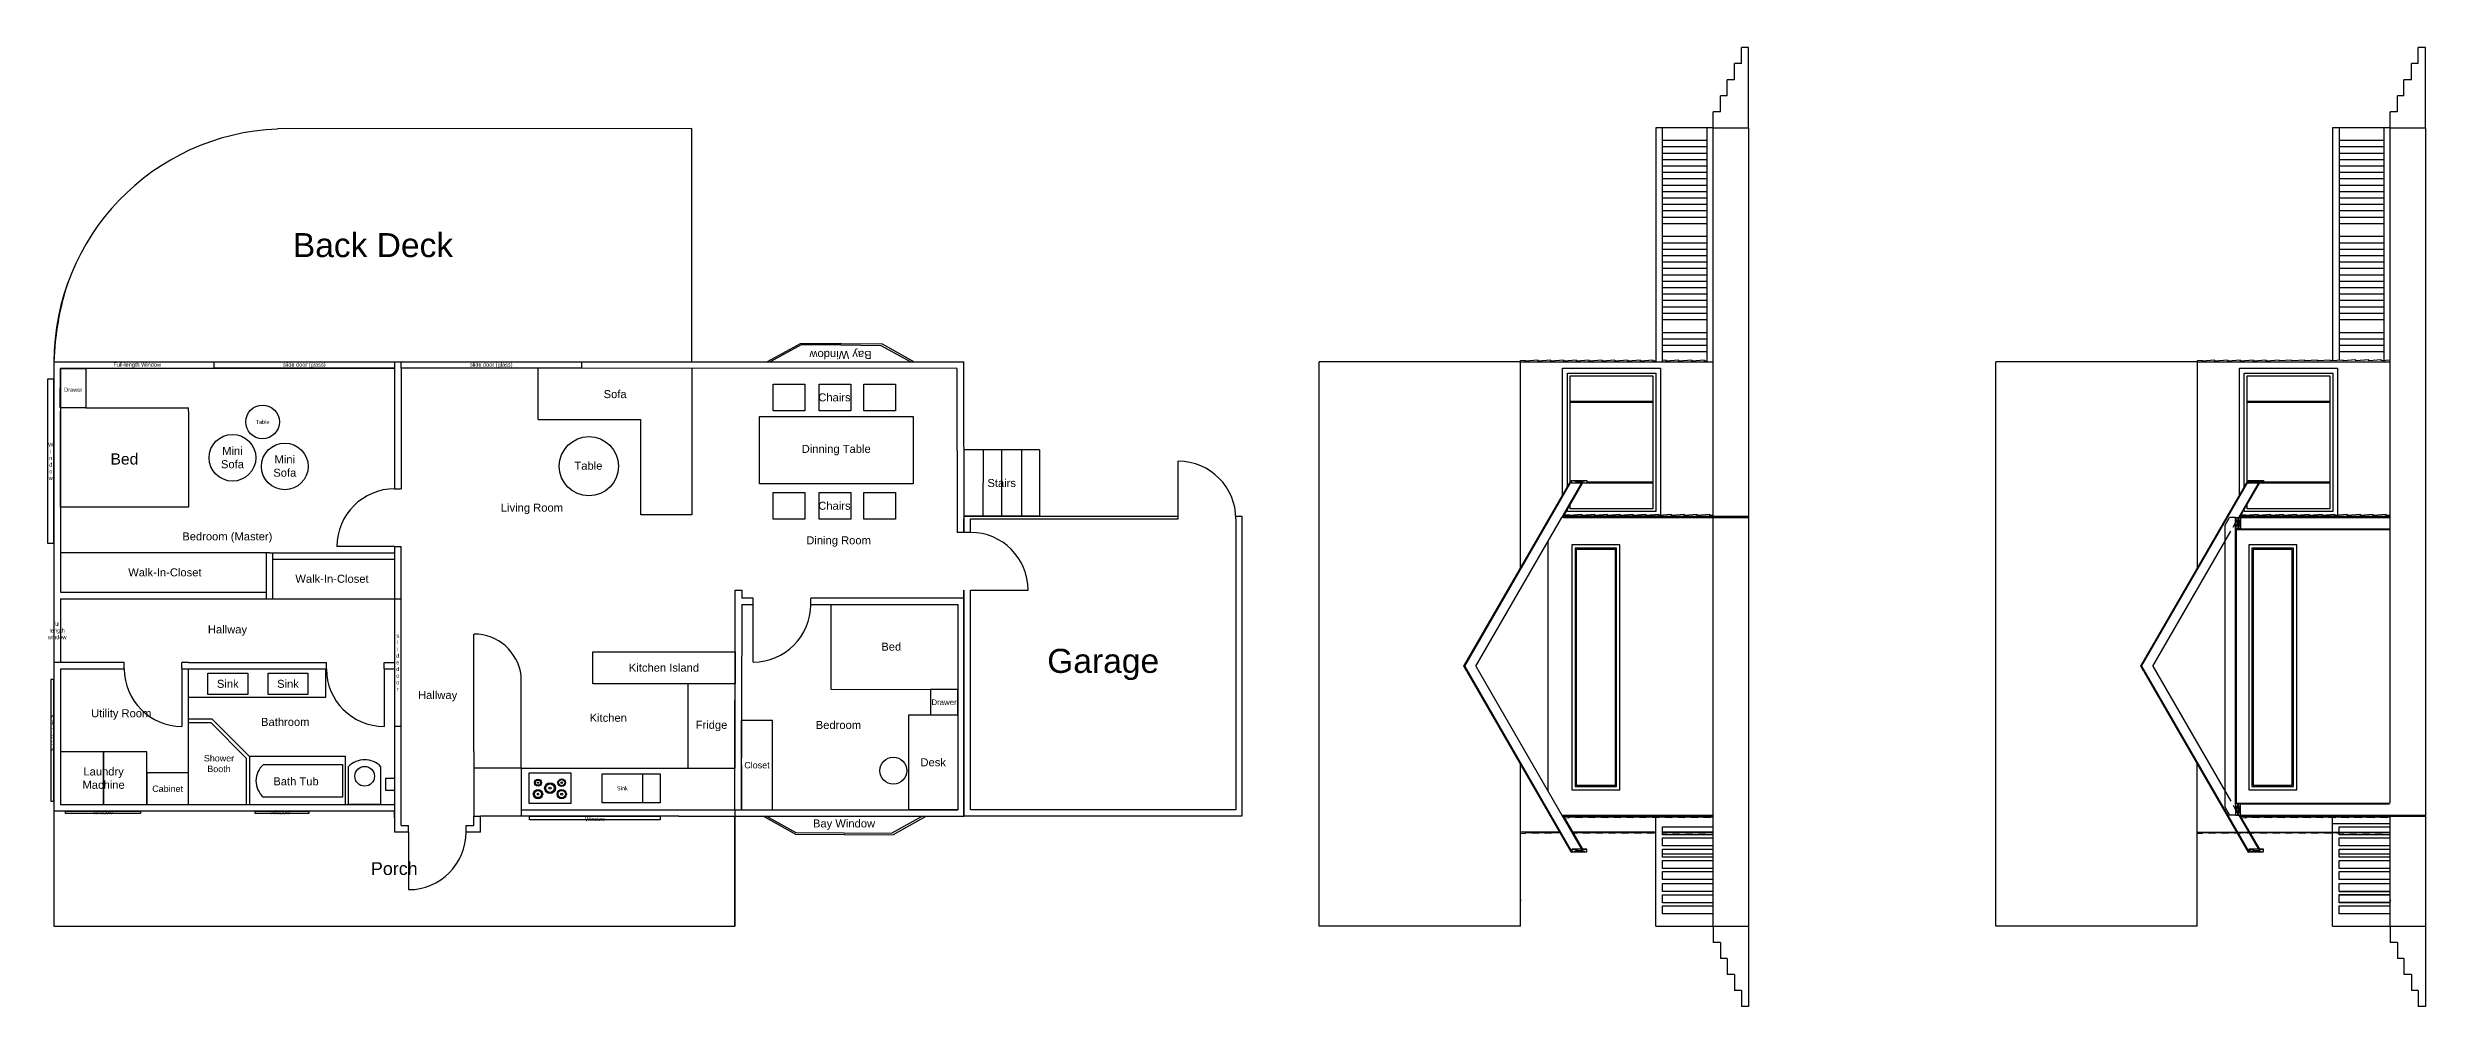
# Model space of a CAD drawing. Header units: inches. Extents: x -6828 to 2813, y -88 to 4822.
# Drawn here: x 1327 to 2813, y 1280 to 1878 of the extents above; entities that cross this region are included whole.
import ezdxf

# ---------------------------------------------------------------- set-up
doc = ezdxf.new("R2010")
doc.units = ezdxf.units.IN
doc.styles.get("Standard").update_dxf_attribs({"font": 'arial.ttf'})

msp = doc.modelspace()

# ---------------------------------------------------------------- linework, layer by layer
for p, q in [((2385.4, 1868.4), (2385.4, 1878.4)), ((2387.9, 1878.4), (2385.4, 1878.4)), ((2389.9, 1878.4), (2387.9, 1878.4)), ((2389.9, 1828.4), (2389.9, 1878.4)), ((2808.3, 1868.4), (2808.3, 1878.4)), ((2810.8, 1878.4), (2808.3, 1878.4)), ((2812.8, 1878.4), (2810.8, 1878.4)), ((2812.8, 1828.4), (2812.8, 1878.4)), ((2376.5, 1848.4), (2376.5, 1858.4)), ((2381.1, 1858.4), (2376.5, 1858.4)), ((2381.1, 1858.4), (2381.1, 1868.4)), ((2385.4, 1868.4), (2381.1, 1868.4)), ((2799.4, 1848.4), (2799.4, 1858.4)), ((2804.1, 1858.4), (2799.4, 1858.4)), ((2804.1, 1858.4), (2804.1, 1868.4)), ((2808.3, 1868.4), (2804.1, 1868.4)), ((2372.3, 1838.4), (2372.3, 1848.4)), ((2376.5, 1848.4), (2372.3, 1848.4)), ((2795.3, 1838.4), (2795.3, 1848.4)), ((2799.4, 1848.4), (2795.3, 1848.4)), ((2367.9, 1828.4), (2331.9, 1828.4)), ((2331.9, 1828.4), (2331.9, 1682.2)), ((2335.9, 1828.4), (2335.9, 1682.2)), ((2367.9, 1828.4), (2363.9, 1828.4)), ((2363.9, 1828.4), (2363.9, 1682.2)), ((2367.9, 1828.4), (2367.9, 1838.4)), ((2372.3, 1838.4), (2367.9, 1838.4)), ((2367.9, 1585.8), (2367.9, 1828.4)), ((2367.9, 1828.4), (2389.9, 1828.4)), ((2389.9, 1828.4), (2389.9, 1329.7)), ((2790.8, 1828.4), (2754.8, 1828.4)), ((2754.8, 1828.4), (2754.8, 1682.9)), ((2758.8, 1828.4), (2758.8, 1683.2)), ((2790.8, 1828.4), (2786.8, 1828.4)), ((2786.8, 1828.4), (2786.8, 1682.2)), ((2790.8, 1828.4), (2790.8, 1838.4)), ((2795.3, 1838.4), (2790.8, 1838.4)), ((2790.8, 1585.8), (2790.8, 1828.4)), ((2790.8, 1828.4), (2812.8, 1828.4)), ((2812.8, 1828.4), (2812.8, 1329.7)), ((2363.9, 1820.4), (2335.9, 1820.4)), ((2363.9, 1816.4), (2335.9, 1816.4)), ((2786.8, 1820.4), (2758.8, 1820.4)), ((2786.8, 1816.4), (2758.8, 1816.4)), ((2363.9, 1812.4), (2335.9, 1812.4)), ((2363.9, 1812.4), (2335.9, 1812.4)), ((2363.9, 1808.4), (2335.9, 1808.4)), ((2363.9, 1808.4), (2335.9, 1808.4)), ((2363.9, 1804.4), (2335.9, 1804.4)), ((2363.9, 1804.4), (2335.9, 1804.4)), ((2363.9, 1800.4), (2335.9, 1800.4)), ((2363.9, 1800.4), (2335.9, 1800.4)), ((2786.8, 1812.4), (2758.8, 1812.4)), ((2786.8, 1812.4), (2758.8, 1812.4)), ((2786.8, 1808.4), (2758.8, 1808.4)), ((2786.8, 1808.4), (2758.8, 1808.4)), ((2786.8, 1804.4), (2758.8, 1804.4)), ((2786.8, 1804.4), (2758.8, 1804.4)), ((2786.8, 1800.4), (2758.8, 1800.4)), ((2786.8, 1800.4), (2758.8, 1800.4)), ((2363.9, 1796.4), (2335.9, 1796.4)), ((2363.9, 1796.4), (2335.9, 1796.4)), ((2363.9, 1792.4), (2335.9, 1792.4)), ((2363.9, 1792.4), (2335.9, 1792.4)), ((2363.9, 1788.4), (2335.9, 1788.4)), ((2363.9, 1788.4), (2335.9, 1788.4)), ((2363.9, 1784.4), (2335.9, 1784.4)), ((2363.9, 1784.4), (2335.9, 1784.4)), ((2786.8, 1796.4), (2758.8, 1796.4)), ((2786.8, 1796.4), (2758.8, 1796.4)), ((2786.8, 1792.4), (2758.8, 1792.4)), ((2786.8, 1792.4), (2758.8, 1792.4)), ((2786.8, 1788.4), (2758.8, 1788.4)), ((2786.8, 1788.4), (2758.8, 1788.4)), ((2786.8, 1784.4), (2758.8, 1784.4)), ((2786.8, 1784.4), (2758.8, 1784.4)), ((2363.9, 1780.4), (2335.9, 1780.4)), ((2363.9, 1780.4), (2335.9, 1780.4)), ((2363.9, 1776.4), (2335.9, 1776.4)), ((2363.9, 1776.4), (2335.9, 1776.4)), ((2363.9, 1772.4), (2335.9, 1772.4)), ((2363.9, 1772.4), (2335.9, 1772.4)), ((2363.9, 1768.4), (2335.9, 1768.4)), ((2363.9, 1768.4), (2335.9, 1768.4)), ((2786.8, 1780.4), (2758.8, 1780.4)), ((2786.8, 1780.4), (2758.8, 1780.4)), ((2786.8, 1776.4), (2758.8, 1776.4)), ((2786.8, 1776.4), (2758.8, 1776.4)), ((2786.8, 1772.4), (2758.8, 1772.4)), ((2786.8, 1772.4), (2758.8, 1772.4)), ((2786.8, 1768.4), (2758.8, 1768.4)), ((2786.8, 1768.4), (2758.8, 1768.4)), ((2363.9, 1760.4), (2335.9, 1760.4)), ((2363.9, 1760.4), (2335.9, 1760.4)), ((2363.9, 1756.4), (2335.9, 1756.4)), ((2786.8, 1760.4), (2758.8, 1760.4)), ((2786.8, 1760.4), (2758.8, 1760.4)), ((2786.8, 1756.4), (2758.8, 1756.4)), ((2363.9, 1752.4), (2335.9, 1752.4)), ((2363.9, 1752.4), (2335.9, 1752.4)), ((2363.9, 1748.4), (2335.9, 1748.4)), ((2363.9, 1748.4), (2335.9, 1748.4)), ((2363.9, 1744.4), (2335.9, 1744.4)), ((2363.9, 1744.4), (2335.9, 1744.4)), ((2363.9, 1740.4), (2335.9, 1740.4)), ((2363.9, 1740.4), (2335.9, 1740.4)), ((2786.8, 1752.4), (2758.8, 1752.4)), ((2786.8, 1752.4), (2758.8, 1752.4)), ((2786.8, 1748.4), (2758.8, 1748.4)), ((2786.8, 1748.4), (2758.8, 1748.4)), ((2786.8, 1744.4), (2758.8, 1744.4)), ((2786.8, 1744.4), (2758.8, 1744.4)), ((2786.8, 1740.4), (2758.8, 1740.4)), ((2786.8, 1740.4), (2758.8, 1740.4)), ((2363.9, 1736.4), (2335.9, 1736.4)), ((2363.9, 1736.4), (2335.9, 1736.4)), ((2363.9, 1732.4), (2335.9, 1732.4)), ((2363.9, 1732.4), (2335.9, 1732.4)), ((2363.9, 1728.4), (2335.9, 1728.4)), ((2363.9, 1728.4), (2335.9, 1728.4)), ((2363.9, 1724.4), (2335.9, 1724.4)), ((2363.9, 1724.4), (2335.9, 1724.4)), ((2786.8, 1736.4), (2758.8, 1736.4)), ((2786.8, 1736.4), (2758.8, 1736.4)), ((2786.8, 1732.4), (2758.8, 1732.4)), ((2786.8, 1732.4), (2758.8, 1732.4)), ((2786.8, 1728.4), (2758.8, 1728.4)), ((2786.8, 1728.4), (2758.8, 1728.4)), ((2786.8, 1724.4), (2758.8, 1724.4)), ((2786.8, 1724.4), (2758.8, 1724.4)), ((2363.9, 1720.4), (2335.9, 1720.4)), ((2363.9, 1720.4), (2335.9, 1720.4)), ((2363.9, 1716.4), (2335.9, 1716.4)), ((2363.9, 1716.4), (2335.9, 1716.4)), ((2363.9, 1712.4), (2335.9, 1712.4)), ((2363.9, 1712.4), (2335.9, 1712.4)), ((2786.8, 1720.4), (2758.8, 1720.4)), ((2786.8, 1720.4), (2758.8, 1720.4)), ((2786.8, 1716.4), (2758.8, 1716.4)), ((2786.8, 1716.4), (2758.8, 1716.4)), ((2786.8, 1712.4), (2758.8, 1712.4)), ((2786.8, 1712.4), (2758.8, 1712.4)), ((1823, 1693.7), (1797.3, 1693.4)), ((1823, 1693.7), (1823, 1693.7)), ((1823, 1693.7), (1848.6, 1693.5)), ((2363.9, 1708.4), (2335.9, 1708.4)), ((2363.9, 1708.4), (2335.9, 1708.4)), ((2363.9, 1700.4), (2335.9, 1700.4)), ((2363.9, 1700.4), (2335.9, 1700.4)), ((2363.9, 1696.4), (2335.9, 1696.4)), ((2786.8, 1708.4), (2758.8, 1708.4)), ((2786.8, 1708.4), (2758.8, 1708.4)), ((2786.8, 1700.4), (2758.8, 1700.4)), ((2786.8, 1700.4), (2758.8, 1700.4)), ((2786.8, 1696.4), (2758.8, 1696.4)), ((1331.2, 1682.1), (1899.7, 1682.2)), ((1331.2, 1682.1), (1331.2, 1534.3)), ((1331.2, 1682.1), (1331.2, 1682.1)), ((1797.3, 1693.4), (1776.8, 1682.2)), ((1798.1, 1692.8), (1778.7, 1682.2)), ((1822.7, 1692.8), (1798.1, 1692.8)), ((1822.7, 1692.8), (1822.7, 1692.8)), ((1822.7, 1692.8), (1847.8, 1692.5)), ((1847.8, 1692.5), (1866.6, 1682.2)), ((1848.6, 1693.5), (1868.7, 1682.2)), ((1899.8, 1575.7), (1899.7, 1682.2)), ((2121.6, 1329.7), (2121.6, 1682.2)), ((2246.9, 1682.2), (2121.6, 1682.2)), ((2246.9, 1682.2), (2367.9, 1682.2)), ((2247.4, 1683), (2250.4, 1683.2)), ((2247.4, 1682.2), (2247.4, 1683)), ((2247.4, 1553.3), (2247.4, 1682.2)), ((2258.4, 1683.2), (2250.4, 1682.7)), ((2250.4, 1682.2), (2250.4, 1683.2)), ((2250.4, 1682.2), (2250.4, 1682.7)), ((2258.4, 1682.7), (2258.4, 1683.2)), ((2266.4, 1683.2), (2258.4, 1682.7)), ((2266.4, 1682.7), (2266.4, 1683.2)), ((2274.4, 1683.2), (2266.4, 1682.7)), ((2274.4, 1682.7), (2274.4, 1683.2)), ((2282.4, 1683.2), (2274.4, 1682.7)), ((2282.4, 1682.7), (2282.4, 1683.2)), ((2290.4, 1683.2), (2282.4, 1682.7)), ((2290.4, 1682.7), (2290.4, 1683.2)), ((2298.4, 1683.2), (2290.4, 1682.7)), ((2306.4, 1683.2), (2298.4, 1682.7)), ((2298.4, 1683.2), (2298.4, 1682.7)), ((2314.4, 1683.2), (2306.4, 1682.7)), ((2306.4, 1683.2), (2306.4, 1682.7)), ((2314.4, 1682.7), (2314.4, 1683.2)), ((2322.4, 1683.2), (2314.4, 1682.7)), ((2322.4, 1682.7), (2322.4, 1683.2)), ((2330.4, 1683.2), (2322.4, 1682.7)), ((2330.4, 1682.7), (2330.4, 1683.2)), ((2331.9, 1682.8), (2330.4, 1682.7)), ((2363.9, 1692.4), (2335.9, 1692.4)), ((2363.9, 1692.4), (2335.9, 1692.4)), ((2363.9, 1688.4), (2335.9, 1688.4)), ((2338.4, 1683.2), (2335.9, 1683)), ((2338.4, 1682.7), (2338.4, 1683.2)), ((2346.4, 1683.2), (2338.4, 1682.7)), ((2346.4, 1682.7), (2346.4, 1683.2)), ((2354.4, 1683.2), (2346.4, 1682.7)), ((2354.4, 1682.7), (2354.4, 1683.2)), ((2362.4, 1683.2), (2354.4, 1682.7)), ((2362.4, 1682.7), (2362.4, 1683.2)), ((2363.9, 1682.8), (2362.4, 1682.7)), ((2367.9, 1682.2), (2367.9, 1683)), ((2544.5, 1329.7), (2544.5, 1682.2)), ((2669.9, 1682.2), (2544.5, 1682.2)), ((2669.9, 1682.2), (2790.8, 1682.2)), ((2670.3, 1683), (2673.3, 1683.2)), ((2670.3, 1682.2), (2670.3, 1683)), ((2670.3, 1553.3), (2670.3, 1682.2)), ((2681.3, 1683.2), (2673.3, 1682.6)), ((2673.3, 1682.2), (2673.3, 1683.2)), ((2673.3, 1682.2), (2673.3, 1682.6)), ((2681.3, 1682.7), (2681.3, 1683.2)), ((2689.3, 1683.2), (2681.3, 1682.7)), ((2689.3, 1682.7), (2689.3, 1683.2)), ((2697.3, 1683.2), (2689.3, 1682.7)), ((2697.3, 1682.7), (2697.3, 1683.2)), ((2705.3, 1683.2), (2697.3, 1682.7)), ((2705.3, 1682.7), (2705.3, 1683.2)), ((2713.3, 1683.2), (2705.3, 1682.7)), ((2713.3, 1682.7), (2713.3, 1683.2)), ((2721.4, 1683.3), (2713.4, 1682.7)), ((2729.4, 1683.3), (2721.4, 1682.8)), ((2721.4, 1683.3), (2721.4, 1682.8)), ((2737.4, 1683.3), (2729.4, 1682.8)), ((2729.4, 1683.3), (2729.4, 1682.8)), ((2737.4, 1682.8), (2737.4, 1683.3)), ((2745.4, 1683.3), (2737.4, 1682.8)), ((2745.4, 1682.8), (2745.4, 1683.3)), ((2753.4, 1683.3), (2745.4, 1682.8)), ((2753.4, 1682.8), (2753.4, 1683.3)), ((2761.4, 1683.3), (2753.4, 1682.8)), ((2786.8, 1692.4), (2758.8, 1692.4)), ((2786.8, 1692.4), (2758.8, 1692.4)), ((2786.8, 1688.4), (2758.8, 1688.4)), ((2769.4, 1683.4), (2761.4, 1682.8)), ((2761.4, 1682.8), (2761.4, 1683.3)), ((2769.4, 1682.9), (2769.4, 1683.4)), ((2777.4, 1683.4), (2769.4, 1682.9)), ((2777.4, 1682.9), (2777.4, 1683.4)), ((2785.4, 1683.4), (2777.4, 1682.9)), ((2785.4, 1682.9), (2785.4, 1683.4)), ((2790.8, 1683.2), (2785.4, 1682.9)), ((2790.8, 1682.4), (2790.8, 1683.2)), ((1544, 1678.1), (1335.2, 1678.1)), ((1335.2, 1678.1), (1335.2, 1538.3)), ((1544, 1678.1), (1544, 1602.9)), ((1895.2, 1678.2), (1548.1, 1678.1)), ((1548.1, 1678.1), (1548.1, 1602.9)), ((1633.8, 1646.1), (1633.8, 1678.1)), ((1729.8, 1678.1), (1729.8, 1586.7)), ((1895.2, 1678.1), (1895.4, 1575.7)), ((2273.7, 1678.2), (2334.9, 1678.2)), ((2696.6, 1678.2), (2757.9, 1678.2)), ((1351.1, 1653.4), (1415.2, 1653.4)), ((1415.2, 1651.5), (1415.2, 1653.4)), ((2278.5, 1657.6), (2330.2, 1657.6)), ((2278.5, 1657.1), (2330.2, 1657.1)), ((2701.4, 1657.6), (2753.1, 1657.6)), ((2701.4, 1657.1), (2753.1, 1657.1)), ((1633.8, 1646.1), (1697.8, 1646.1)), ((1697.8, 1586.7), (1697.8, 1646.1)), ((1946.9, 1627.2), (1899.7, 1627.2)), ((1899.7, 1627.2), (1899.7, 1585.9)), ((1911.8, 1627.2), (1911.5, 1585.9)), ((1923.3, 1585.9), (1923.3, 1627.2)), ((1935.7, 1627.2), (1935.7, 1585.9)), ((1946.9, 1627.2), (1946.9, 1585.9)), ((2033.6, 1584.1), (2033.6, 1620.1)), ((2212, 1492.1), (2279.1, 1608.2)), ((2212.6, 1492.1), (2279.6, 1608)), ((2273.2, 1585), (2285.6, 1606.5)), ((2273.8, 1585), (2286.2, 1606.5)), ((2278.5, 1607.2), (2278.5, 1607.2)), ((2279.1, 1608.2), (2279.6, 1608)), ((2279.6, 1608), (2288.8, 1606.5)), ((2279.6, 1606.5), (2288.8, 1608)), ((2284.1, 1607.2), (2284.2, 1607.2)), ((2288.8, 1607.2), (2330.2, 1607.2)), ((2288.8, 1606.7), (2330.2, 1606.7)), ((2635, 1492.1), (2702.1, 1608.2)), ((2635.5, 1492.1), (2702.5, 1608)), ((2696.2, 1585), (2708.5, 1606.5)), ((2696.7, 1585), (2709.1, 1606.5)), ((2701.4, 1607.2), (2753.1, 1607.2)), ((2701.4, 1606.7), (2753.1, 1606.7)), ((2702.1, 1608.2), (2702.5, 1608)), ((2702.5, 1608), (2711.7, 1606.5)), ((2702.5, 1606.5), (2711.7, 1608)), ((1544, 1602.9), (1548.1, 1602.9)), ((1729.8, 1586.7), (1697.8, 1586.7)), ((1903.8, 1575.7), (1895.4, 1575.7)), ((1899.7, 1585.9), (2033.6, 1585.9)), ((1946.9, 1585.9), (1899.7, 1585.9)), ((1899.7, 1585.9), (1923.3, 1585.9)), ((1903.8, 1575.7), (1903.8, 1584.1)), ((2069.5, 1585.9), (2073.4, 1585.9)), ((2073.4, 1585.9), (2073.4, 1398.4)), ((2219.5, 1492.1), (2273.2, 1585)), ((2274.2, 1585), (2273.2, 1585)), ((2274.2, 1585.8), (2389.9, 1585.8)), ((2274.2, 1585), (2389.9, 1585)), ((2274.7, 1586.6), (2277.8, 1586.8)), ((2285.8, 1586.8), (2277.8, 1586.3)), ((2277.8, 1585.8), (2277.8, 1586.8)), ((2277.8, 1585.8), (2277.8, 1586.3)), ((2285.8, 1586.3), (2285.8, 1586.8)), ((2293.8, 1586.8), (2285.8, 1586.3)), ((2293.8, 1586.3), (2293.8, 1586.8)), ((2301.8, 1586.8), (2293.8, 1586.3)), ((2301.8, 1586.3), (2301.8, 1586.8)), ((2309.8, 1586.8), (2301.8, 1586.3)), ((2309.8, 1586.3), (2309.8, 1586.8)), ((2317.8, 1586.8), (2309.8, 1586.3)), ((2317.8, 1586.3), (2317.8, 1586.8)), ((2325.8, 1586.8), (2317.8, 1586.3)), ((2333.8, 1586.8), (2325.8, 1586.3)), ((2325.8, 1586.8), (2325.8, 1586.3)), ((2341.8, 1586.8), (2333.8, 1586.3)), ((2333.8, 1586.8), (2333.8, 1586.3)), ((2341.8, 1586.3), (2341.8, 1586.8)), ((2349.8, 1586.8), (2341.8, 1586.3)), ((2349.8, 1586.3), (2349.8, 1586.8)), ((2357.8, 1586.8), (2349.8, 1586.3)), ((2357.8, 1586.3), (2357.8, 1586.8)), ((2365.8, 1586.8), (2357.8, 1586.3)), ((2365.8, 1586.3), (2365.8, 1586.8)), ((2367.9, 1586.4), (2365.8, 1586.3)), ((2367.9, 1399.2), (2367.9, 1585)), ((2642.5, 1492.1), (2691.2, 1576.4)), ((2687.4, 1579.8), (2690.4, 1585)), ((2687.4, 1579.8), (2687.4, 1404.4)), ((2687.4, 1579.8), (2687.4, 1404.4)), ((2694.2, 1585), (2690.4, 1585)), ((2692.6, 1578.9), (2694.2, 1581.6)), ((2695.7, 1585), (2694.2, 1578)), ((2694.2, 1585), (2695.7, 1578)), ((2694.2, 1406.2), (2694.2, 1578)), ((2694.7, 1577.5), (2790.3, 1577.5)), ((2694.7, 1406.7), (2694.7, 1577.5)), ((2695.7, 1578), (2695.7, 1585)), ((2695.7, 1578), (2697.2, 1585)), ((2697.2, 1578), (2695.7, 1585)), ((2697.2, 1585.8), (2790.3, 1585.8)), ((2697.2, 1585), (2790.3, 1585)), ((2697.2, 1578), (2790.3, 1578)), ((2697.7, 1586.6), (2700.2, 1586.8)), ((2708.2, 1586.8), (2700.2, 1586.3)), ((2700.2, 1585.8), (2700.2, 1586.8)), ((2700.2, 1585.8), (2700.2, 1586.3)), ((2708.2, 1586.3), (2708.2, 1586.8)), ((2716.2, 1586.8), (2708.2, 1586.3)), ((2716.2, 1586.3), (2716.2, 1586.8)), ((2724.2, 1586.8), (2716.2, 1586.3)), ((2724.2, 1586.3), (2724.2, 1586.8)), ((2732.2, 1586.8), (2724.2, 1586.3)), ((2732.2, 1586.3), (2732.2, 1586.8)), ((2740.2, 1586.8), (2732.2, 1586.3)), ((2740.2, 1586.3), (2740.2, 1586.8)), ((2748.2, 1586.8), (2740.2, 1586.3)), ((2756.2, 1586.8), (2748.2, 1586.3)), ((2748.2, 1586.8), (2748.2, 1586.3)), ((2764.2, 1586.8), (2756.2, 1586.3)), ((2756.2, 1586.8), (2756.2, 1586.3)), ((2764.2, 1586.3), (2764.2, 1586.8)), ((2772.2, 1586.8), (2764.2, 1586.3)), ((2772.2, 1586.3), (2772.2, 1586.8)), ((2780.2, 1586.8), (2772.2, 1586.3)), ((2780.2, 1586.3), (2780.2, 1586.8)), ((2788.2, 1586.8), (2780.2, 1586.3)), ((2788.2, 1586.3), (2788.2, 1586.8)), ((2790.3, 1586.4), (2788.2, 1586.3)), ((2790.8, 1406.7), (2790.8, 1585.8)), ((1463.8, 1563), (1463.8, 1534.3)), ((1465.8, 1563), (1544, 1563)), ((1467.8, 1563), (1467.8, 1534.3)), ((1544, 1566.9), (1508, 1566.9)), ((1544, 1566.9), (1544, 1388.6)), ((1544, 1566.9), (1548.1, 1566.9)), ((1548.1, 1392.6), (1548.1, 1566.9)), ((2264.5, 1569.8), (2264.5, 1414.4)), ((1467.8, 1559), (1544, 1559)), ((1331.2, 1534.3), (1331.2, 1401.7)), ((1335.2, 1538.3), (1463.8, 1538.3)), ((1335.2, 1534.3), (1543.9, 1534.3)), ((1335.2, 1534.3), (1335.2, 1494.5)), ((1544, 1534.3), (1548.1, 1534.3)), ((1756.5, 1402.5), (1756.7, 1539.7)), ((1756.7, 1539.7), (1761, 1539.7)), ((1760.9, 1530.7), (1760.6, 1402.5)), ((1761, 1539.7), (1760.9, 1534.6)), ((1768, 1534.6), (1760.9, 1534.6)), ((1760.9, 1530.7), (1768, 1530.7)), ((1768, 1530.7), (1768, 1534.6)), ((1768, 1494.7), (1768, 1530.7)), ((1899.8, 1534.6), (1804, 1534.6)), ((1804, 1530.7), (1804, 1534.6)), ((1804, 1530.7), (1895.8, 1530.6)), ((1816.8, 1477.6), (1816.8, 1530.9)), ((1895.8, 1530.6), (1895.8, 1402.5)), ((1899.7, 1534.6), (1899.8, 1534.6)), ((1899.8, 1398.5), (1899.8, 1539.7)), ((1899.8, 1402.4), (1899.8, 1534.6)), ((1903.8, 1402.4), (1903.8, 1539.7)), ((1903.8, 1539.7), (1939.8, 1539.7)), ((1593.6, 1438.9), (1593.6, 1512.2)), ((1335.2, 1494.5), (1331.2, 1494.5)), ((1375.1, 1494.5), (1335.2, 1494.5)), ((1335.2, 1490.5), (1375.1, 1490.5)), ((1335.2, 1490.5), (1335.2, 1405.7)), ((1375.1, 1490.5), (1375.1, 1494.5)), ((1375.1, 1490.5), (1375.1, 1490.5)), ((1411, 1490.5), (1411.1, 1490.5)), ((1411, 1490.5), (1501.4, 1490.5)), ((1415.3, 1494.5), (1411.1, 1494.5)), ((1411.1, 1490.5), (1411.1, 1494.5)), ((1411.1, 1490.5), (1411.1, 1454.5)), ((1500.8, 1490.5), (1500.8, 1472.5)), ((1501.4, 1490.5), (1501.4, 1494.5)), ((1537.4, 1490.5), (1537.4, 1494.5)), ((1537.4, 1490.5), (1537.4, 1454.5)), ((1537.4, 1490.5), (1544, 1490.5)), ((1544, 1494.5), (1544, 1494.5)), ((1623.1, 1428.4), (1623.1, 1486.3)), ((2213.9, 1488.9), (2212, 1492.1)), ((2212.6, 1492.1), (2279.6, 1376.3)), ((2213.9, 1488.9), (2279.1, 1376)), ((2219.5, 1492.1), (2273.2, 1399.2)), ((2636.8, 1488.9), (2635, 1492.1)), ((2635.5, 1492.1), (2702.5, 1376.3)), ((2635.5, 1492.1), (2702.5, 1376.3)), ((2636.8, 1488.9), (2702.1, 1376)), ((2636.8, 1488.9), (2702.1, 1376)), ((2642.5, 1492.1), (2691.2, 1407.9)), ((1500.8, 1472.5), (1415.3, 1472.5)), ((1816.8, 1477.9), (1895.8, 1477.6)), ((1430, 1459), (1415.3, 1459)), ((1415.3, 1457), (1429.1, 1457)), ((1451.5, 1434.6), (1429.1, 1457)), ((1453.4, 1435.7), (1430, 1459)), ((1544, 1454.6), (1548.1, 1454.6)), ((1451.4, 1405.7), (1451.5, 1434.6)), ((1593.6, 1438.9), (1593.6, 1398.4)), ((1623.1, 1428.4), (1593.6, 1428.4)), ((1623.1, 1428.4), (1727.2, 1428.4)), ((1623.1, 1428.4), (1623.1, 1402.4)), ((2247.4, 1329.7), (2247.4, 1430.9)), ((2670.2, 1329.7), (2670.2, 1431.1)), ((1698.9, 1424.9), (1698.9, 1406.9)), ((2694.2, 1424.4), (2694.2, 1424.4)), ((1415.3, 1401.7), (1331.2, 1401.7)), ((1331.2, 1401.7), (1331.2, 1329.7)), ((1335.2, 1405.7), (1415.3, 1405.7)), ((1415.3, 1405.7), (1544, 1405.7)), ((1544, 1397.7), (1544, 1401.7)), ((1593.6, 1398.4), (1597.6, 1398.4)), ((1721.6, 1398.4), (1597.6, 1398.4)), ((1623.1, 1402.5), (1895.8, 1402.5)), ((1623.1, 1402.4), (1623.1, 1398.4)), ((1721.6, 1398.4), (1899.8, 1398.4)), ((1756.5, 1402.5), (1756.5, 1329.7)), ((1756.5, 1329.7), (1756.5, 1398.4)), ((1794.7, 1387.1), (1774.2, 1398.4)), ((1794.9, 1388), (1776.1, 1398.4)), ((1854.8, 1388), (1873.6, 1398.4)), ((1855.6, 1387.1), (1876.1, 1398.4)), ((1876.1, 1398.4), (1876.1, 1398.4)), ((1899.8, 1402.4), (1899.8, 1402.4)), ((2069.6, 1402.4), (1903.8, 1402.4)), ((2273.2, 1399.2), (2285.6, 1377.8)), ((2273.3, 1399.1), (2367.9, 1399.1)), ((2273.7, 1398.4), (2367.9, 1398.4)), ((2273.8, 1399.1), (2286.2, 1377.8)), ((2274.7, 1397.6), (2277.7, 1397.4)), ((2277.7, 1398.4), (2277.7, 1397.9)), ((2277.7, 1398.4), (2277.7, 1397.4)), ((2285.7, 1397.4), (2277.7, 1397.9)), ((2285.7, 1397.9), (2285.7, 1397.4)), ((2293.7, 1397.4), (2285.7, 1397.9)), ((2293.7, 1397.9), (2293.7, 1397.4)), ((2301.7, 1397.4), (2293.7, 1397.9)), ((2301.7, 1397.9), (2301.7, 1397.4)), ((2309.7, 1397.4), (2301.7, 1397.9)), ((2309.7, 1397.9), (2309.7, 1397.4)), ((2317.7, 1397.4), (2309.7, 1397.9)), ((2317.7, 1397.9), (2317.7, 1397.4)), ((2325.8, 1397.4), (2317.8, 1397.9)), ((2333.8, 1397.4), (2325.8, 1397.9)), ((2325.8, 1397.4), (2325.8, 1397.9)), ((2331.9, 1329.7), (2331.9, 1397.6)), ((2341.8, 1397.4), (2333.8, 1397.9)), ((2333.8, 1397.4), (2333.8, 1397.9)), ((2341.8, 1397.9), (2341.8, 1397.4)), ((2349.8, 1397.4), (2341.8, 1397.9)), ((2349.8, 1397.9), (2349.8, 1397.4)), ((2357.8, 1397.4), (2349.8, 1397.9)), ((2357.8, 1397.9), (2357.8, 1397.4)), ((2365.8, 1397.4), (2357.8, 1397.9)), ((2365.8, 1397.9), (2365.8, 1397.4)), ((2367.9, 1397.8), (2365.8, 1397.9)), ((2367.9, 1329.7), (2367.9, 1399.2)), ((2687.4, 1404.4), (2690.4, 1399.2)), ((2687.4, 1404.4), (2690.4, 1399.2)), ((2694.2, 1399.2), (2690.4, 1399.2)), ((2694.2, 1399.2), (2690.4, 1399.2)), ((2692.6, 1405.3), (2694.2, 1402.6)), ((2692.6, 1405.3), (2694.2, 1402.6)), ((2695.7, 1399.2), (2694.2, 1406.2)), ((2694.2, 1399.2), (2695.7, 1406.2)), ((2695.7, 1399.2), (2694.2, 1406.2)), ((2694.2, 1399.2), (2695.7, 1406.2)), ((2694.7, 1406.7), (2790.3, 1406.7)), ((2695.7, 1406.2), (2695.7, 1399.2)), ((2695.7, 1406.2), (2697.2, 1399.2)), ((2697.2, 1406.2), (2695.7, 1399.2)), ((2695.7, 1406.2), (2695.7, 1399.2)), ((2695.7, 1406.2), (2697.2, 1399.2)), ((2697.2, 1406.2), (2695.7, 1399.2)), ((2696.2, 1399.2), (2708.5, 1377.8)), ((2696.2, 1399.2), (2708.5, 1377.8)), ((2696.7, 1399.2), (2709.1, 1377.8)), ((2696.7, 1399.2), (2709.1, 1377.8)), ((2697.2, 1406.2), (2790.3, 1406.2)), ((2697.2, 1399.2), (2790.3, 1399.2)), ((2697.2, 1399.2), (2812.8, 1399.2)), ((2697.2, 1398.4), (2790.3, 1398.4)), ((2697.2, 1398.4), (2812.8, 1398.4)), ((2697.6, 1397.6), (2700.7, 1397.4)), ((2697.7, 1397.6), (2700.2, 1397.4)), ((2700.2, 1398.4), (2700.2, 1397.9)), ((2700.2, 1398.4), (2700.2, 1397.4)), ((2708.2, 1397.4), (2700.2, 1397.9)), ((2700.7, 1398.4), (2700.7, 1397.9)), ((2700.7, 1398.4), (2700.7, 1397.4)), ((2708.7, 1397.4), (2700.7, 1397.9)), ((2708.2, 1397.9), (2708.2, 1397.4)), ((2716.2, 1397.4), (2708.2, 1397.9)), ((2708.7, 1397.9), (2708.7, 1397.4)), ((2716.7, 1397.4), (2708.7, 1397.9)), ((2716.2, 1397.9), (2716.2, 1397.4)), ((2724.2, 1397.4), (2716.2, 1397.9)), ((2716.7, 1397.9), (2716.7, 1397.4)), ((2724.7, 1397.4), (2716.7, 1397.9)), ((2724.2, 1397.9), (2724.2, 1397.4)), ((2732.2, 1397.4), (2724.2, 1397.9)), ((2724.7, 1397.9), (2724.7, 1397.4)), ((2732.7, 1397.4), (2724.7, 1397.9)), ((2732.2, 1397.9), (2732.2, 1397.4)), ((2740.2, 1397.4), (2732.2, 1397.9)), ((2732.7, 1397.9), (2732.7, 1397.4)), ((2740.7, 1397.4), (2732.7, 1397.9)), ((2740.2, 1397.9), (2740.2, 1397.4)), ((2748.2, 1397.4), (2740.2, 1397.9)), ((2740.7, 1397.9), (2740.7, 1397.4)), ((2748.7, 1397.4), (2740.7, 1397.9)), ((2756.2, 1397.4), (2748.2, 1397.9)), ((2748.2, 1397.4), (2748.2, 1397.9)), ((2756.7, 1397.4), (2748.7, 1397.9)), ((2748.7, 1397.4), (2748.7, 1397.9)), ((2754.8, 1329.7), (2754.8, 1398.5)), ((2754.8, 1398.5), (2790.8, 1398.4)), ((2764.2, 1397.4), (2756.2, 1397.9)), ((2756.2, 1397.4), (2756.2, 1397.9)), ((2764.7, 1397.4), (2756.7, 1397.9)), ((2756.7, 1397.4), (2756.7, 1397.9)), ((2764.2, 1397.9), (2764.2, 1397.4)), ((2772.2, 1397.4), (2764.2, 1397.9)), ((2764.7, 1397.9), (2764.7, 1397.4)), ((2772.7, 1397.4), (2764.7, 1397.9)), ((2772.2, 1397.9), (2772.2, 1397.4)), ((2780.2, 1397.4), (2772.2, 1397.9)), ((2772.7, 1397.9), (2772.7, 1397.4)), ((2780.7, 1397.4), (2772.7, 1397.9)), ((2780.2, 1397.9), (2780.2, 1397.4)), ((2788.2, 1397.4), (2780.2, 1397.9)), ((2780.7, 1397.9), (2780.7, 1397.4)), ((2788.7, 1397.4), (2780.7, 1397.9)), ((2788.2, 1397.9), (2788.2, 1397.4)), ((2790.3, 1397.8), (2788.2, 1397.9)), ((2788.7, 1397.9), (2788.7, 1397.4)), ((2790.8, 1397.8), (2788.7, 1397.9)), ((2790.8, 1329.7), (2790.8, 1398.4)), ((1552.7, 1388.6), (1544, 1388.6)), ((1548.1, 1392.6), (1552.7, 1392.6)), ((1552.7, 1388.6), (1552.7, 1392.6)), ((1552.7, 1388.6), (1552.7, 1352.6)), ((1588.7, 1388.6), (1588.7, 1392.6)), ((1588.7, 1392.6), (1593.6, 1392.6)), ((1593.6, 1388.6), (1588.7, 1388.6)), ((1825.2, 1386.8), (1794.7, 1387.1)), ((1824.9, 1387.8), (1794.9, 1388)), ((1824.9, 1387.8), (1854.8, 1388)), ((1824.9, 1387.8), (1824.9, 1387.8)), ((1825.2, 1386.8), (1855.6, 1387.1)), ((1825.2, 1386.8), (1825.2, 1386.8)), ((2271.8, 1388.6), (2247.4, 1388.6)), ((2247.4, 1387.8), (2250.4, 1387.6)), ((2250.4, 1388.6), (2250.4, 1388.1)), ((2250.4, 1388.6), (2250.4, 1387.6)), ((2258.4, 1387.6), (2250.4, 1388.1)), ((2258.4, 1388.1), (2258.4, 1387.6)), ((2266.4, 1387.6), (2258.4, 1388.1)), ((2266.4, 1388.1), (2266.4, 1387.6)), ((2272.3, 1387.8), (2266.4, 1388.1)), ((2331.9, 1388.6), (2279.3, 1388.6)), ((2282.4, 1387.6), (2279.8, 1387.8)), ((2282.4, 1388.1), (2282.4, 1387.6)), ((2290.4, 1387.6), (2282.4, 1388.1)), ((2290.4, 1388.1), (2290.4, 1387.6)), ((2298.4, 1387.6), (2290.4, 1388.1)), ((2306.4, 1387.6), (2298.4, 1388.1)), ((2298.4, 1387.6), (2298.4, 1388.1)), ((2314.4, 1387.6), (2306.4, 1388.1)), ((2306.4, 1387.6), (2306.4, 1388.1)), ((2314.4, 1388.1), (2314.4, 1387.6)), ((2322.4, 1387.6), (2314.4, 1388.1)), ((2322.4, 1388.1), (2322.4, 1387.6)), ((2330.4, 1387.6), (2322.4, 1388.1)), ((2330.4, 1388.1), (2330.4, 1387.6)), ((2331.9, 1388), (2330.4, 1388.1)), ((2336.1, 1386.9), (2336.1, 1391.9)), ((2336.1, 1391.9), (2367.9, 1391.9)), ((2367.9, 1388.6), (2336.1, 1388.6)), ((2338.4, 1387.6), (2336.1, 1387.8)), ((2367.9, 1386.9), (2336.1, 1386.9)), ((2336.1, 1379.9), (2336.1, 1384.9)), ((2336.1, 1384.9), (2367.9, 1384.9)), ((2336.1, 1384.9), (2367.9, 1384.9)), ((2338.4, 1388.1), (2338.4, 1387.6)), ((2346.4, 1387.6), (2338.4, 1388.1)), ((2346.4, 1388.1), (2346.4, 1387.6)), ((2354.4, 1387.6), (2346.4, 1388.1)), ((2354.4, 1388.1), (2354.4, 1387.6)), ((2362.4, 1387.6), (2354.4, 1388.1)), ((2362.4, 1388.1), (2362.4, 1387.6)), ((2367.9, 1387.8), (2362.4, 1388.1)), ((2670.2, 1388.6), (2790.8, 1388.6)), ((2670.2, 1387.8), (2673.3, 1387.6)), ((2673.3, 1388.6), (2673.3, 1388.1)), ((2673.3, 1388.6), (2673.3, 1387.6)), ((2681.3, 1387.6), (2673.3, 1388.1)), ((2681.3, 1388.1), (2681.3, 1387.6)), ((2689.3, 1387.6), (2681.3, 1388.1)), ((2689.3, 1388.1), (2689.3, 1387.6)), ((2697.3, 1387.6), (2689.3, 1388.1)), ((2697.3, 1388.1), (2697.3, 1387.6)), ((2705.3, 1387.6), (2697.3, 1388.1)), ((2705.3, 1388.1), (2705.3, 1387.6)), ((2713.3, 1387.6), (2705.3, 1388.1)), ((2713.3, 1388.1), (2713.3, 1387.6)), ((2721.4, 1387.6), (2713.4, 1388.1)), ((2729.4, 1387.6), (2721.4, 1388.1)), ((2721.4, 1387.6), (2721.4, 1388.1)), ((2737.4, 1387.6), (2729.4, 1388.1)), ((2729.4, 1387.6), (2729.4, 1388.1)), ((2737.4, 1388.1), (2737.4, 1387.6)), ((2745.4, 1387.6), (2737.4, 1388.1)), ((2745.4, 1388.1), (2745.4, 1387.6)), ((2753.4, 1387.6), (2745.4, 1388.1)), ((2753.4, 1388.1), (2753.4, 1387.6)), ((2761.4, 1387.6), (2753.4, 1388.1)), ((2754.8, 1393.9), (2790.8, 1393.9)), ((2759, 1386.9), (2759, 1391.9)), ((2759, 1391.9), (2790.8, 1391.9)), ((2790.8, 1386.9), (2759, 1386.9)), ((2759, 1379.9), (2759, 1384.9)), ((2759, 1384.9), (2790.8, 1384.9)), ((2759, 1384.9), (2790.8, 1384.9)), ((2761.4, 1388.1), (2761.4, 1387.6)), ((2769.4, 1387.6), (2761.4, 1388.1)), ((2769.4, 1388.1), (2769.4, 1387.6)), ((2777.4, 1387.6), (2769.4, 1388.1)), ((2777.4, 1388.1), (2777.4, 1387.6)), ((2785.4, 1387.6), (2777.4, 1388.1)), ((2785.4, 1388.1), (2785.4, 1387.6)), ((2790.8, 1387.8), (2785.4, 1388.1)), ((2279.1, 1376), (2279.6, 1376.3)), ((2279.6, 1376.3), (2288.8, 1377.8)), ((2279.6, 1377.8), (2288.8, 1376.3)), ((2279.8, 1377.8), (2279.9, 1377.7)), ((2367.9, 1379.9), (2336.1, 1379.9)), ((2336.1, 1372.9), (2336.1, 1377.9)), ((2336.1, 1377.9), (2367.9, 1377.9)), ((2336.1, 1374.9), (2367.9, 1374.9)), ((2367.9, 1372.9), (2336.1, 1372.9)), ((2336.1, 1365.9), (2336.1, 1370.9)), ((2336.1, 1370.9), (2367.9, 1370.9)), ((2702.1, 1376), (2702.5, 1376.3)), ((2702.1, 1376), (2702.5, 1376.3)), ((2702.5, 1376.3), (2711.7, 1377.8)), ((2702.5, 1377.8), (2711.7, 1376.3)), ((2702.5, 1376.3), (2711.7, 1377.8)), ((2702.5, 1377.8), (2711.7, 1376.3)), ((2702.8, 1377.8), (2703.3, 1376.8)), ((2702.8, 1377.8), (2703.3, 1376.8)), ((2790.8, 1379.9), (2759, 1379.9)), ((2759, 1372.9), (2759, 1377.9)), ((2759, 1377.9), (2790.8, 1377.9)), ((2759, 1374.9), (2790.8, 1374.9)), ((2790.8, 1372.9), (2759, 1372.9)), ((2759, 1365.9), (2759, 1370.9)), ((2759, 1370.9), (2790.8, 1370.9)), ((2367.9, 1365.9), (2336.1, 1365.9)), ((2336.1, 1358.9), (2336.1, 1363.9)), ((2336.1, 1363.9), (2367.9, 1363.9)), ((2367.9, 1358.9), (2336.1, 1358.9)), ((2336.1, 1351.4), (2336.1, 1356.4)), ((2336.1, 1356.4), (2367.9, 1356.4)), ((2790.8, 1365.9), (2759, 1365.9)), ((2759, 1358.9), (2759, 1363.9)), ((2759, 1363.9), (2790.8, 1363.9)), ((2790.8, 1358.9), (2759, 1358.9)), ((2759, 1351.4), (2759, 1356.4)), ((2759, 1356.4), (2790.8, 1356.4)), ((2790.8, 1329.7), (2790.8, 1356)), ((2247.4, 1346.2), (2247.4, 1345.4)), ((2367.9, 1351.4), (2336.1, 1351.4)), ((2336.1, 1344.4), (2336.1, 1349.4)), ((2336.1, 1349.4), (2367.9, 1349.4)), ((2367.9, 1344.4), (2336.1, 1344.4)), ((2336.1, 1337.4), (2336.1, 1342.4)), ((2336.1, 1342.4), (2367.9, 1342.4)), ((2367.9, 1337.4), (2336.1, 1337.4)), ((2759, 1351.4), (2790.3, 1351.4)), ((2790.8, 1351.4), (2759, 1351.4)), ((2759, 1344.5), (2759, 1349.5)), ((2759, 1349.5), (2790.3, 1349.5)), ((2759, 1344.4), (2759, 1349.4)), ((2759, 1349.4), (2790.8, 1349.4)), ((2790.3, 1344.5), (2759, 1344.5)), ((2790.8, 1344.4), (2759, 1344.4)), ((2759, 1337.5), (2759, 1342.5)), ((2759, 1342.5), (2790.3, 1342.5)), ((2759, 1342.5), (2790.3, 1342.5)), ((2759, 1337.4), (2759, 1342.4)), ((2759, 1342.4), (2790.8, 1342.4)), ((2790.3, 1337.5), (2759, 1337.5)), ((2790.8, 1337.4), (2759, 1337.4)), ((2790.8, 1346.2), (2790.8, 1345.3)), ((1331.2, 1329.7), (1756.5, 1329.7)), ((2247.4, 1329.7), (2121.6, 1329.7)), ((2331.9, 1329.7), (2367.9, 1329.7)), ((2367.9, 1329.7), (2389.9, 1329.7)), ((2367.9, 1329.7), (2367.9, 1319.7)), ((2389.9, 1329.7), (2389.9, 1279.7)), ((2670.2, 1329.7), (2544.5, 1329.7)), ((2754.8, 1329.7), (2790.8, 1329.7)), ((2790.8, 1329.7), (2812.8, 1329.7)), ((2790.8, 1329.7), (2790.8, 1319.7)), ((2812.8, 1329.7), (2812.8, 1279.7)), ((2372.3, 1319.7), (2367.9, 1319.7)), ((2372.3, 1319.7), (2372.3, 1309.7)), ((2376.5, 1309.7), (2372.3, 1309.7)), ((2376.5, 1309.7), (2376.5, 1299.7)), ((2795.3, 1319.7), (2790.8, 1319.7)), ((2795.3, 1319.7), (2795.3, 1309.7)), ((2799.4, 1309.7), (2795.3, 1309.7)), ((2799.4, 1309.7), (2799.4, 1299.7)), ((2381.1, 1299.7), (2376.5, 1299.7)), ((2381.1, 1299.7), (2381.1, 1289.7)), ((2804.1, 1299.7), (2799.4, 1299.7)), ((2804.1, 1299.7), (2804.1, 1289.7)), ((2385.4, 1289.7), (2381.1, 1289.7)), ((2385.4, 1289.7), (2385.4, 1279.7)), ((2387.9, 1279.7), (2385.4, 1279.7)), ((2389.9, 1279.7), (2387.9, 1279.7)), ((2808.3, 1289.7), (2804.1, 1289.7)), ((2808.3, 1289.7), (2808.3, 1279.7)), ((2810.8, 1279.7), (2808.3, 1279.7)), ((2812.8, 1279.7), (2810.8, 1279.7))]:
    msp.add_line(p, q)
for points in [[(1431.3, 1682.1), (1729.8, 1682.1), (1729.8, 1827.9), (1470.9, 1827.6)], [(2334.9, 1678.2), (2334.9, 1585.8), (2273.7, 1585.8), (2273.7, 1585.8)], [(2273.7, 1598.8), (2273.7, 1678.2)], [(2276.7, 1604), (2276.7, 1675.2), (2331.9, 1675.2), (2331.9, 1588.8), (2276.7, 1588.8), (2276.7, 1590)], [(2278.5, 1607.1), (2278.5, 1673.4), (2330.2, 1673.4), (2330.2, 1590.5), (2278.5, 1590.5), (2278.5, 1593.1)], [(2757.9, 1678.2), (2757.9, 1585.8), (2696.6, 1585.8), (2696.6, 1585.8)], [(2696.6, 1597.8), (2696.6, 1678.2)], [(2699.6, 1603), (2699.6, 1675.2), (2754.9, 1675.2), (2754.9, 1588.8), (2699.6, 1588.8), (2699.6, 1591)], [(2701.4, 1606.1), (2701.4, 1673.4), (2753.1, 1673.4), (2753.1, 1590.5), (2701.4, 1590.5), (2701.4, 1594.1)], [(1415.2, 1651.5), (1415.2, 1591.5), (1335.2, 1591.5), (1335.2, 1651.5)], [(1899.7, 1575.7), (1899.7, 1584.1), (1899.7, 1584.1)], [(1903.8, 1584.1), (2033.6, 1584.1)], [(2069.6, 1584.1), (2069.6, 1402.4)], [(1465.8, 1563), (1335.2, 1563), (1335.2, 1538.3), (1463.8, 1538.3)], [(2073.4, 1398.4), (1899.7, 1398.4), (1899.7, 1539.7)], [(1415.3, 1494.5), (1501.4, 1494.5)], [(1537.4, 1494.5), (1544, 1494.5), (1544, 1401.7), (1415.3, 1401.7)], [(1415.3, 1405.7), (1415.3, 1490.5)], [(1462.1, 1430.8), (1511.5, 1430.8), (1511.5, 1410.3), (1462.1, 1410.3)], [(1535.3, 1429.5), (1535.3, 1405.7), (1515.3, 1405.7), (1515.3, 1429.5)], [(1593.6, 1392.6), (1593.6, 1398.4)], [(1597.6, 1388.6), (1597.6, 1398.4)], [(1597.6, 1388.6), (1593.6, 1388.6)]]:
    msp.add_lwpolyline(points)
for points in [[(1544, 1678.2), (1431.3, 1678.2), (1431.3, 1682.1), (1544, 1682.1)], [(1660.8, 1678.2), (1548.1, 1678.2), (1548.1, 1682.1), (1660.8, 1682.1)], [(1331.1, 1671.3), (1327.2, 1671.3), (1327.2, 1568.9), (1331.1, 1568.9)], [(1335.2, 1678.1), (1351.2, 1678.1), (1351.1, 1653.4), (1335.1, 1653.4)], [(1780.5, 1668.3), (1800.4, 1668.3), (1800.4, 1651.7), (1780.5, 1651.7)], [(1809.2, 1668.3), (1829.1, 1668.3), (1829.1, 1651.7), (1809.2, 1651.7)], [(1837.1, 1668.3), (1857, 1668.3), (1857, 1651.7), (1837.1, 1651.7)], [(1771.9, 1648.1), (1867.9, 1648.1), (1867.9, 1606.1), (1771.9, 1606.1)], [(2279.6, 1608), (2288.8, 1608), (2288.8, 1606.5), (2279.6, 1606.5)], [(2702.5, 1608), (2711.7, 1608), (2711.7, 1606.5), (2702.5, 1606.5)], [(1780.5, 1600.6), (1800.4, 1600.6), (1800.4, 1584), (1780.5, 1584)], [(1809.2, 1600.6), (1829.1, 1600.6), (1829.1, 1584), (1809.2, 1584)], [(1837.1, 1600.6), (1857, 1600.6), (1857, 1584), (1837.1, 1584)], [(2694.2, 1578), (2694.2, 1585), (2697.2, 1585), (2697.2, 1578)], [(2279.5, 1415), (2309.4, 1415), (2309.4, 1567.9), (2279.5, 1567.9)], [(2281.5, 1417), (2307.4, 1417), (2307.4, 1565.9), (2281.5, 1565.9)], [(2282.2, 1417.8), (2306.7, 1417.8), (2306.7, 1565.1), (2282.2, 1565.1)], [(2702.4, 1415), (2732.4, 1415), (2732.4, 1567.9), (2702.4, 1567.9)], [(2704.4, 1417), (2730.4, 1417), (2730.4, 1565.9), (2704.4, 1565.9)], [(2705.2, 1417.8), (2729.6, 1417.8), (2729.6, 1565.1), (2705.2, 1565.1)], [(1756.7, 1481.1), (1667.9, 1481.1), (1667.9, 1501.2), (1756.7, 1501.2)], [(1427.4, 1487.8), (1452.3, 1487.8), (1452.3, 1474.4), (1427.4, 1474.4)], [(1465, 1487.8), (1489.9, 1487.8), (1489.9, 1474.4), (1465, 1474.4)], [(1331.2, 1483.9), (1329.2, 1483.9), (1329.2, 1407.8), (1331.2, 1407.8)], [(1727.2, 1428.4), (1756.7, 1428.4), (1756.7, 1481.1), (1727.2, 1481.1)], [(1895.8, 1477.6), (1878.9, 1477.6), (1878.9, 1461.7), (1895.8, 1461.7)], [(1760.7, 1402.5), (1780.2, 1402.5), (1780.1, 1458.2), (1760.6, 1458.2)], [(1895.8, 1402.5), (1865.2, 1402.5), (1865.2, 1461.7), (1895.8, 1461.7)], [(1335.2, 1405.7), (1362.2, 1405.7), (1362.2, 1438.7), (1335.2, 1438.7)], [(1362.2, 1405.7), (1389.2, 1405.7), (1389.2, 1438.7), (1362.2, 1438.7)], [(1453.4, 1405.7), (1513.4, 1405.7), (1513.4, 1435.7), (1453.4, 1435.7)], [(1389.2, 1405.7), (1415.3, 1405.7), (1415.3, 1425.5), (1389.2, 1425.5)], [(1544, 1414.6), (1538.5, 1414.6), (1538.5, 1422.3), (1544, 1422.3)], [(1628.1, 1425.5), (1654.1, 1425.5), (1654.1, 1406.5), (1628.1, 1406.5)], [(1673.7, 1424.9), (1710, 1424.9), (1710, 1406.9), (1673.7, 1406.9)], [(1338.3, 1401.7), (1385.2, 1401.7), (1385.2, 1400.1), (1338.3, 1400.1)], [(1456.8, 1401.7), (1490.5, 1401.7), (1490.5, 1400.1), (1456.8, 1400.1)], [(1628.3, 1398.4), (1710, 1398.4), (1710, 1396.1), (1628.3, 1396.1)], [(2694.2, 1406.2), (2694.2, 1399.2), (2697.2, 1399.2), (2697.2, 1406.2)], [(2694.2, 1406.2), (2694.2, 1399.2), (2697.2, 1399.2), (2697.2, 1406.2)], [(2279.6, 1376.3), (2288.8, 1376.3), (2288.8, 1377.8), (2279.6, 1377.8)], [(2702.5, 1376.3), (2711.7, 1376.3), (2711.7, 1377.8), (2702.5, 1377.8)], [(2702.5, 1376.3), (2711.7, 1376.3), (2711.7, 1377.8), (2702.5, 1377.8)]]:
    msp.add_lwpolyline(points, close=True)
for centre, radius in [((1461.5, 1644.7), 10.5), ((1442.7, 1622.3), 14.6), ((1665.4, 1617), 18.5), ((1475.4, 1616.9), 14.6), ((1525.3, 1423.4), 6.14), ((1855.6, 1426.9), 8.47), ((1633.6, 1412.3), 2.92), ((1633.6, 1412.3), 2.25), ((1633.6, 1419.4), 2.2), ((1633.6, 1419.4), 1.65), ((1633.6, 1412.3), 0.561), ((1633.6, 1419.4), 0.388), ((1641.1, 1416), 3.39), ((1641.1, 1416), 2.66), ((1641.1, 1416), 0.662), ((1648.4, 1412.3), 2.92), ((1648.4, 1419.4), 2.35), ((1648.4, 1412.3), 2.3), ((1648.4, 1419.4), 1.89), ((1648.4, 1412.3), 0.628), ((1648.4, 1419.4), 0.454)]:
    msp.add_circle(centre, radius)
for centre, radius, start, end in [((1476.8, 1682.1), 145.6, 92.3064, 180.0101), ((1511.8, 1676), 180.8, 162.0502, 178.0611), ((2033.6, 1584.1), 36, 0, 90), ((1544, 1566.9), 36, 90, 180), ((1903.8, 1539.7), 36, 0, 90), ((1537.1, 1569.7), 36, 280.9525, 281.0079), ((1768, 1530.7), 36, 270, 360), ((1593.6, 1482.5), 29.7, 7.3259, 89.9687), ((1411.1, 1490.5), 36, 180, 270), ((1537.4, 1490.5), 36, 180, 270), ((1903.8, 1534.6), 36, 263.5666, 263.5918), ((1470.9, 1420.5), 13.5, 130.7131, 229.2869), ((1525.3, 1419.7), 14, 44.4153, 135.5847), ((1537.4, 1473.7), 36, 280.4783, 280.5183), ((1552.7, 1388.6), 36, 270, 0)]:
    msp.add_arc(centre, radius, start, end)

# ---------------------------------------------------------------- texts
for s, width, insert, char_height, attachment_point in [('Back Deck', 398.621, (1530.5, 1755), 15, 5), ('Full-length Window', 96.091, (1383.2, 1680.1), 2.5, 5), ('slide door (glass)', 112.702, (1487.6, 1680.1), 2.5, 5), ('slide door (glass)', 112.702, (1604.4, 1680.1), 2.5, 5), ('Drawer', 16, (1343.2, 1664.8), 2.5, 5), ('Sofa', 96, (1681.8, 1662), 5, 5), ('Chairs', 76.494, (1818.8, 1660), 5, 5), ('Table', 0.0644, (1461.5, 1644.6), 2.5, 5), ('W\\Pi\\Pn\\Pd\\Po\\Pw', 3.957, (1329.2, 1620.1), 2.5, 5), ('Bed', 80, (1375.2, 1621.5), 7, 5), ('Mini\\PSofa', 0.0206, (1442.7, 1622.4), 5, 5), ('Mini\\PSofa', 0.0206, (1475.4, 1617.1), 5, 5), ('Table', 0.719, (1665.1, 1617.3), 5, 5), ('Dinning Table', 96, (1819.9, 1627.1), 5, 5), ('Stairs', 47.178, (1923.3, 1606.5), 5, 5), ('Living Room', 49.654, (1629.8, 1590.4), 5, 5), ('Chairs', 76.494, (1818.8, 1592.3), 5, 5), ('Bedroom (Master)', 208.775, (1439.5, 1569.2), 5, 8), ('Dining Room', 62.878, (1821.4, 1570), 5, 5), ('Walk-In-Closet', 130.614, (1400.5, 1550.7), 5, 5), ('Walk-In-Closet', 78.195, (1504.9, 1546.7), 5, 5), ('full length\\Pwindow', 4.008, (1333.2, 1514.4), 2.5, 5), ('Hallway', 208.81, (1439.6, 1514.4), 5, 5), ('s\\Pl\\Pi\\Pd\\Pe\\Pd\\Po\\Po\\Pr', 4.133, (1546, 1494.5), 2.5, 5), ('Garage', 165.79, (1986.7, 1493.2), 15, 5), ('Kitchen Island', 88.855, (1712.3, 1491.2), 5, 5), ('Sink', 24.925, (1439.8, 1481.1), 5, 5), ('Sink', 24.925, (1477.4, 1481.1), 5, 5), ('Hallway', 45.611, (1570.9, 1473.4), 5, 5), ('w\\Pi\\Pn\\Pd\\Po\\Pw', 1.979, (1330.2, 1450.6), 2.5, 5), ('Utility Room', 84.136, (1373.2, 1462), 5, 5), ('Bathroom', 71.508, (1475.7, 1457.3), 5, 5), ('Kitchen', 39.807, (1677.5, 1459.9), 5, 5), ('Fridge', 29.527, (1742, 1454.8), 5, 5), ('Laundry\\PMachine ', 54, (1362.2, 1422.2), 5, 5), ('Shower\\PBooth', 38.068, (1434.3, 1431.3), 4, 5), ('Cabinet', 26.134, (1402.2, 1415.6), 4, 5), ('Bath Tub', 61.888, (1482.4, 1420.2), 5, 5), ('Sink', 25.137, (1686.3, 1415.9), 2.5, 5), ('Window', 46.833, (1361.8, 1400.9), 2.5, 5), ('Window', 21.155, (1472.4, 1400.9), 2.5, 5), ('Window', 81.672, (1669.2, 1396.7), 2.5, 5), ('Bay Window', 87.941, (1824.8, 1393.2), 5, 5), ('Porch', 425.333, (1543.8, 1365.7), 8, 5)]:
    msp.add_mtext_dynamic_manual_height_columns(s, width=width, gutter_width=12.5, heights=[0], dxfattribs=dict(insert=insert, char_height=char_height, attachment_point=attachment_point))
at = {"attachment_point": 5}
for s, width, insert, char_height, rotation in [('Bay Window', 87.941, (1822.6, 1687.3), 5, 180.0101), ('Bed', 75, (1854.3, 1504.3), 5, 360), ('Drawer', 16.901, (1887.3, 1469.6), 3.5, 360), ('Bedroom', 164.35, (1821.3, 1455.4), 5, 360), ('Closet', 19.412, (1770.4, 1430.3), 4, 360), ('Desk', 30.576, (1880.5, 1432.1), 5, 360)]:
    msp.add_mtext_dynamic_manual_height_columns(s, width=width, gutter_width=12.5, heights=[0], dxfattribs=dict(at, insert=insert, char_height=char_height, rotation=rotation))

doc.saveas('drawing.dxf')
